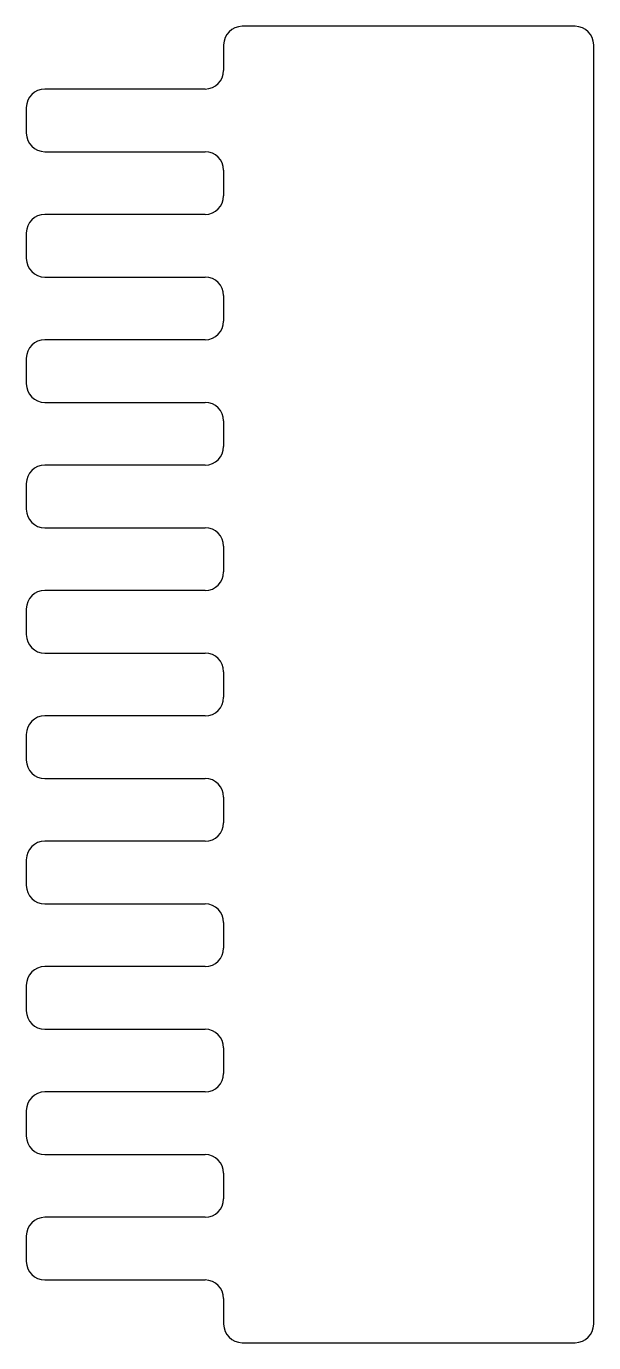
# Model space of a CAD drawing. Header units: millimetres. Extents: x -8 to 15, y 0 to 53.3.
import ezdxf

# ---------------------------------------------------------------- set-up
doc = ezdxf.new("R2010")
doc.units = ezdxf.units.MM

msp = doc.modelspace()

# ---------------------------------------------------------------- linework, layer by layer
at = {"color": 7, "linetype": 'Continuous', "lineweight": 25}
for p, q in [((14.25, 53.34), (0.75, 53.34)), ((0, 52.59), (0, 51.55)), ((15, 0.75), (15, 52.59)), ((-0.75, 50.8), (-7.25, 50.8)), ((-8, 50.05), (-8, 49.01)), ((-7.25, 48.26), (-0.75, 48.26)), ((0, 47.51), (0, 46.47)), ((-0.75, 45.72), (-7.25, 45.72)), ((-8, 44.97), (-8, 43.93)), ((-7.25, 43.18), (-0.75, 43.18)), ((0, 42.43), (0, 41.39)), ((-0.75, 40.64), (-7.25, 40.64)), ((-8, 39.89), (-8, 38.85)), ((-7.25, 38.1), (-0.75, 38.1)), ((0, 37.35), (0, 36.31)), ((-0.75, 35.56), (-7.25, 35.56)), ((-8, 34.81), (-8, 33.77)), ((-7.25, 33.02), (-0.75, 33.02)), ((0, 32.27), (0, 31.23)), ((-0.75, 30.48), (-7.25, 30.48)), ((-8, 29.73), (-8, 28.69)), ((-7.25, 27.94), (-0.75, 27.94)), ((0, 27.19), (0, 26.15)), ((-0.75, 25.4), (-7.25, 25.4)), ((-8, 24.65), (-8, 23.61)), ((-7.25, 22.86), (-0.75, 22.86)), ((0, 22.11), (0, 21.07)), ((-0.75, 20.32), (-7.25, 20.32)), ((-8, 19.57), (-8, 18.53)), ((-7.25, 17.78), (-0.75, 17.78)), ((0, 17.03), (0, 15.99)), ((-0.75, 15.24), (-7.25, 15.24)), ((-8, 14.49), (-8, 13.45)), ((-7.25, 12.7), (-0.75, 12.7)), ((0, 11.95), (0, 10.91)), ((-0.75, 10.16), (-7.25, 10.16)), ((-8, 9.41), (-8, 8.37)), ((-7.25, 7.62), (-0.75, 7.62)), ((0, 6.87), (0, 5.83)), ((-0.75, 5.08), (-7.25, 5.08)), ((-8, 4.33), (-8, 3.29)), ((-7.25, 2.54), (-0.75, 2.54)), ((0, 1.79), (0, 0.75)), ((0.75, 0), (14.25, 0))]:
    msp.add_line(p, q, dxfattribs=at)
for centre, start, end in [((0.75, 52.59), 90, 180), ((14.25, 52.59), 0, 90), ((-0.75, 51.55), 270, 0), ((-7.25, 50.05), 90, 180), ((-7.25, 49.01), 180, 270), ((-0.75, 47.51), 0, 90), ((-0.75, 46.47), 270, 0), ((-7.25, 44.97), 90, 180), ((-7.25, 43.93), 180, 270), ((-0.75, 42.43), 0, 90), ((-0.75, 41.39), 270, 0), ((-7.25, 39.89), 90, 180), ((-7.25, 38.85), 180, 270), ((-0.75, 37.35), 0, 90), ((-0.75, 36.31), 270, 0), ((-7.25, 34.81), 90, 180), ((-7.25, 33.77), 180, 270), ((-0.75, 32.27), 0, 90), ((-0.75, 31.23), 270, 0), ((-7.25, 29.73), 90, 180), ((-7.25, 28.69), 180, 270), ((-0.75, 27.19), 0, 90), ((-0.75, 26.15), 270, 0), ((-7.25, 24.65), 90, 180), ((-7.25, 23.61), 180, 270), ((-0.75, 22.11), 0, 90), ((-0.75, 21.07), 270, 0), ((-7.25, 19.57), 90, 180), ((-7.25, 18.53), 180, 270), ((-0.75, 17.03), 0, 90), ((-0.75, 15.99), 270, 0), ((-7.25, 14.49), 90, 180), ((-7.25, 13.45), 180, 270), ((-0.75, 11.95), 0, 90), ((-0.75, 10.91), 270, 0), ((-7.25, 9.41), 90, 180), ((-7.25, 8.37), 180, 270), ((-0.75, 6.87), 0, 90), ((-0.75, 5.83), 270, 0), ((-7.25, 4.33), 90, 180), ((-7.25, 3.29), 180, 270), ((-0.75, 1.79), 0, 90), ((0.75, 0.75), 180, 270), ((14.25, 0.75), 270, 0)]:
    msp.add_arc(centre, 0.75, start, end, dxfattribs=at)

doc.saveas('drawing.dxf')
